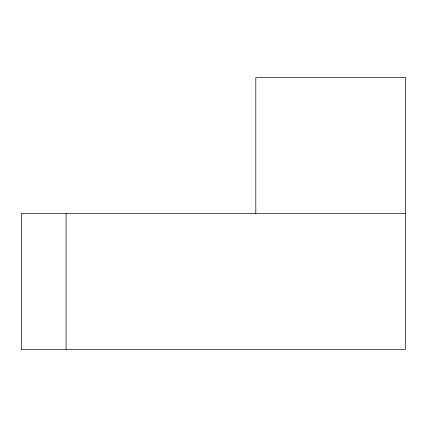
<?xml version="1.0" encoding="UTF-8"?>
<svg xmlns="http://www.w3.org/2000/svg" width="427" height="427" viewBox="0 0 427 427"><rect width="100%" height="100%" fill="white"/><g stroke="black" fill="none" stroke-linecap="round" stroke-linejoin="round"><path stroke-width="0.64" d="M405.586 77.677L255.81 77.677L255.81 213.5M21.393 213.5L405.65 213.5M21.393 349.323L405.65 349.323L405.618 77.677M66.089 213.5L66.089 349.323M21.35 213.5L21.35 349.323"/></g></svg>
